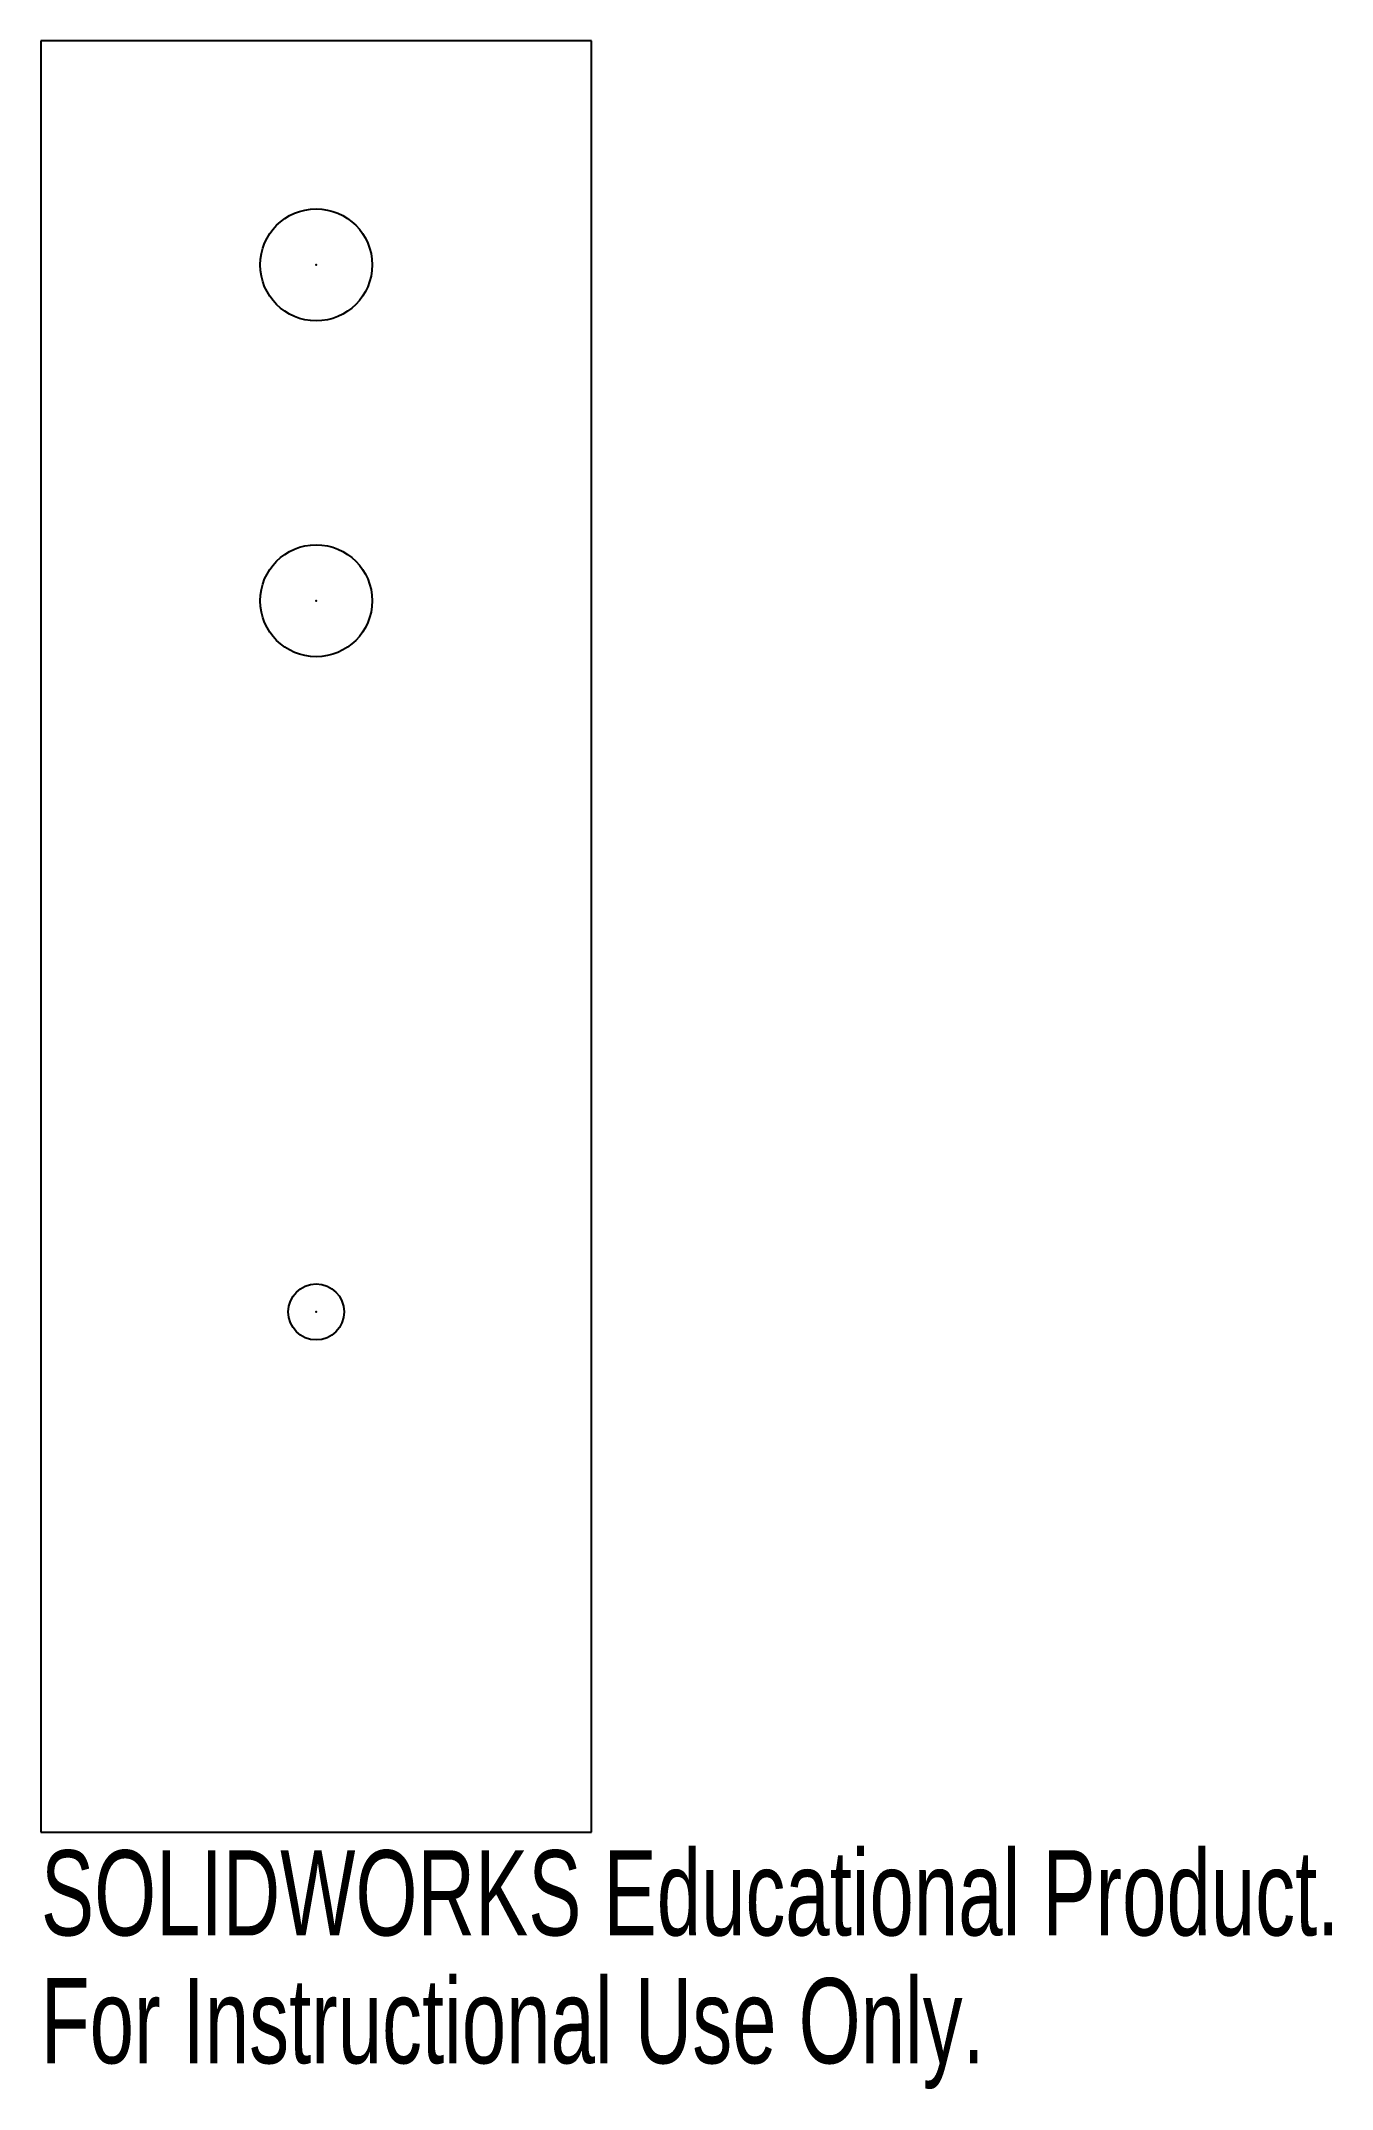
# Model space of a CAD drawing. Header units: inches. Extents: x 0 to 2.88, y -0.57 to 4.
import ezdxf

# ---------------------------------------------------------------- set-up
doc = ezdxf.new("R2010")
doc.units = ezdxf.units.IN
doc.header["$MEASUREMENT"] = 0
doc.header["$PDSIZE"] = -1
doc.styles.add('SLDTEXTSTYLE0', font='TXT', dxfattribs={"width": 0.7})

msp = doc.modelspace()

# ---------------------------------------------------------------- linework, layer by layer
at = {"color": 7, "linetype": 'Continuous', "lineweight": 25}
for p, q in [((1.23, 4), (0, 4)), ((0, 4), (0, 0)), ((1.23, 0), (1.23, 4)), ((0, 0), (1.23, 0))]:
    msp.add_line(p, q, dxfattribs=at)
for centre, radius in [((0.615, 3.5), 0.125), ((0.615, 2.75), 0.125), ((0.615, 1.162), 0.0625)]:
    msp.add_circle(centre, radius, dxfattribs=at)
at = {"color": 7, "linetype": 'Continuous'}
for p in [(0.615, 3.5), (0.615, 2.75), (0.615, 1.162)]:
    msp.add_point(p, dxfattribs=at)

# ---------------------------------------------------------------- texts
at = {"color": 7, "linetype": 'Continuous', "char_height": 0.1903, "attachment_point": 1, "style": 'SLDTEXTSTYLE0'}
for s, insert in [('SOLIDWORKS Educational Product.', (0, -0.0401)), ('For Instructional Use Only.', (0, -0.3256))]:
    msp.add_mtext(s, dxfattribs=dict(at, insert=insert))

doc.saveas('drawing.dxf')
